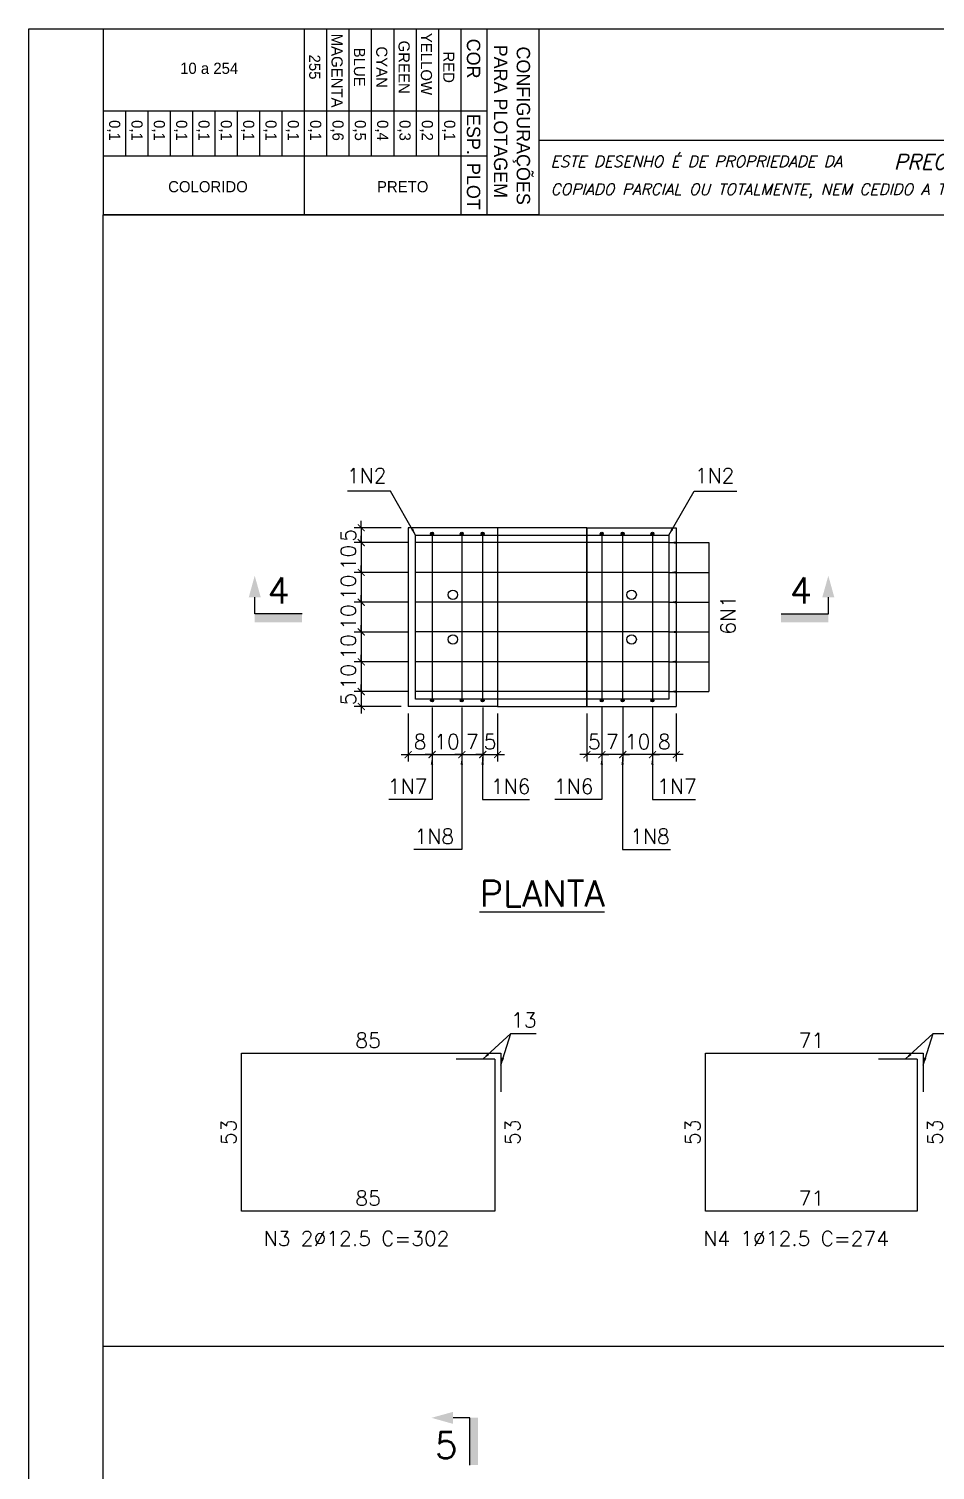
# Model space of a CAD drawing. Header units: centimetres. Extents: x 1658 to 17259, y 8294 to 11444.
# Drawn here: x 9620 to 10532, y 9992 to 11444 of the extents above; entities that cross this region are included whole.
import ezdxf
from ezdxf.enums import TextEntityAlignment as Align

# ---------------------------------------------------------------- set-up
doc = ezdxf.new("R2010")
doc.units = ezdxf.units.CM
doc.header["$LTSCALE"] = 50
doc.header["$MEASUREMENT"] = 0
doc.header["$PDMODE"] = 67
for name, color, linetype in [('FORMATO-PRECON', 2, 'Continuous'), ('HACHURAS-PRECON', 1, 'Continuous'), ('IND- CORTE-PRECON', 4, 'Continuous'), ('LINHA-01-PRECON', 1, 'Continuous'), ('LINHA-02-PRECON', 2, 'Continuous'), ('LINHA-04-PRECON', 4, 'Continuous'), ('TEXTO-35-PRECON', 5, 'Continuous'), ('X1', 2, 'Continuous')]:
    doc.layers.add(name, color=color, linetype=linetype)
doc.styles.add('PRECON-ROMANS', font='romans.shx')
doc.styles.add('R060', font='ACENT.shx', dxfattribs={"height": 75})
doc.styles.add('ROMANS', font='ROMANS.SHX', dxfattribs={"oblique": 15, "height": 3})
doc.styles.get("Standard").update_dxf_attribs({"font": 'romans.shx'})
doc.dimstyles.new('ESC50-50', dxfattribs={"dimscale": 50, "dimtxt": 0.2, "dimasz": 0.15, "dimexe": 0.15, "dimexo": 0.15, "dimgap": 0.08, "dimtad": 1, "dimdec": 1, "dimzin": 12, "dimdsep": 46, "dimtxsty": 'Standard', "dimblk": 'ARCHTICK', "dimcen": 0.09, "dimdle": 0.15, "dimclrd": 256, "dimclre": 256, "dimclrt": 2, "dimazin": 3, "dimtfac": 1, "dimtdec": 1, "dimtmove": 1, "dimatfit": 2, "dimfxl": 0.15, "dimtolj": 1, "dimtzin": 0, "dimarcsym": 0})
doc.dimstyles.new('ESC75-25', dxfattribs={"dimscale": 0, "dimtxt": 15, "dimasz": 7, "dimexe": 7, "dimexo": 7, "dimgap": 5.5, "dimtad": 1, "dimdec": 1, "dimlfac": 0.333333, "dimdsep": 46, "dimtxsty": 'Standard', "dimblk": 'ARCHTICK', "dimcen": 0.1, "dimdle": 7, "dimclrd": 256, "dimclre": 256, "dimclrt": 2, "dimadec": 0, "dimazin": 0, "dimtfac": 1, "dimtdec": 1, "dimtix": 1, "dimtmove": 2, "dimatfit": 3, "dimfxl": 1, "dimarcsym": 0})
doc.dimstyles.new('ESC75-75', dxfattribs={"dimscale": 0, "dimtxt": 15, "dimasz": 7, "dimexe": 7, "dimexo": 7, "dimgap": 5.5, "dimtad": 1, "dimdec": 1, "dimdsep": 46, "dimtxsty": 'Standard', "dimblk": 'ARCHTICK', "dimcen": 0.1, "dimdle": 7, "dimclrd": 256, "dimclre": 256, "dimclrt": 2, "dimadec": 0, "dimazin": 0, "dimtfac": 1, "dimtdec": 1, "dimtix": 1, "dimtmove": 2, "dimatfit": 3, "dimfxl": 1, "dimarcsym": 0})

# ---------------------------------------------------------------- blocks, each defined once
blk = doc.blocks.new('A$C0AF02B9D')
at = {"layer": 'FORMATO-PRECON', "color": 1}
for p, q in [((0, 585), (250, 585)), ((0, 0), (0, 585)), ((250, 585), (250, 0)), ((0, 480), (250, 480)), ((0, 450), (170.7, 450)), ((0, 420), (170.7, 420)), ((0, 390), (170.7, 390)), ((0, 360), (170.7, 360)), ((0, 330), (170.7, 330)), ((0, 300), (170.7, 300)), ((110.1, 240), (170.7, 240)), ((110.1, 210), (170.7, 210)), ((110.1, 180), (170.7, 180)), ((110.1, 150), (170.7, 150)), ((110.1, 150), (170.7, 150)), ((110.1, 120), (170.7, 120)), ((110.1, 120), (170.7, 120)), ((110.1, 90), (170.7, 90)), ((110.1, 90), (170.7, 90)), ((110.1, 60), (170.7, 60)), ((110.1, 60), (170.7, 60)), ((110.1, 30), (170.7, 30)), ((110.1, 30), (170.7, 30)), ((0, 0), (250, 0)), ((110.1, 0), (170.7, 0)), ((110.1, 0), (170.7, 0)), ((110.1, 0), (170.7, 0))]:
    blk.add_line(p, q, dxfattribs=at)
at = {"layer": 'FORMATO-PRECON'}
for p, q in [((0, 515), (250, 515)), ((110.1, 0), (110.1, 515)), ((170.7, 0), (170.7, 515)), ((0, 270), (250, 270))]:
    blk.add_line(p, q, dxfattribs=at)
at = {"layer": 'FORMATO-PRECON', "style": 'R060'}
for s, p in [('CONFIGURAÇÕES ', (133.4, 563.9)), ('PARA PLOTAGEM', (124.3, 533.7)), ('COR', (40, 497.3)), ('ESP.', (141.8, 497.3)), ('PLOT', (211.6, 497.3))]:
    blk.add_text(s, height=18, dxfattribs=at).set_placement(p, align=Align.MIDDLE)
at = {"layer": 'FORMATO-PRECON', "color": 1, "style": 'R060'}
for s, p in [('RED', (51.5, 464)), ('0,1', (136.5, 464)), ('YELLOW', (47.2, 434)), ('0,2', (136.5, 434)), ('GREEN', (51.5, 404)), ('0,3', (136.5, 404)), ('CYAN', (51.5, 374)), ('0,4', (136.5, 374)), ('BLUE', (51.5, 344)), ('0,5', (136.5, 344)), ('MAGENTA', (56.1, 314)), ('0,6', (136.5, 314)), ('255', (51.3, 284)), ('0,1', (136.5, 284)), ('0,1', (136.5, 254)), ('0,1', (136.5, 224)), ('0,1', (136.5, 194)), ('0,1', (136.5, 164)), ('0,1', (136.5, 134)), ('0,1', (136.5, 104)), ('0,1', (136.5, 74)), ('0,1', (136.5, 44)), ('0,1', (136.5, 14))]:
    blk.add_text(s, height=15, dxfattribs=at).set_placement(p, align=Align.MIDDLE)
for s, p in [('PRETO', (212, 402.1)), ('10 a 254', (53, 142.2)), ('COLORIDO', (212, 140.6))]:
    blk.add_text(s, height=15, rotation=90, dxfattribs=at).set_placement(p, align=Align.MIDDLE)
blk = doc.blocks.new('A$C432D58B7')
at = {"layer": 'LINHA-01-PRECON'}
blk.add_blockref('A$C0AF02B9D', (0, 0), dxfattribs=at)
blk = doc.blocks.new('A$C550964AD')
at = {"layer": 'LINHA-01-PRECON'}
blk.add_blockref('A$C432D58B7', (0, 0), dxfattribs=at)
blk = doc.blocks.new('A$C2E607E54')
at = {"layer": 'FORMATO-PRECON', "color": 6}
blk.add_line((1835, 4050), (685, 4050), dxfattribs=at)
at = {"layer": 'FORMATO-PRECON'}
for points in [[(0, 4200), (2970, 4200), (2970, 0), (0, 0)], [(685, 3950), (1835, 3950), (1835, 4050), (685, 4050)]]:
    blk.add_lwpolyline(points, close=True, dxfattribs=at)
at = {"layer": 'FORMATO-PRECON', "color": 6}
blk.add_lwpolyline([(100, 3950), (2870, 3950), (2870, 100), (100, 100)], close=True, dxfattribs=at)
at = {"layer": 'TEXTO-35-PRECON', "rotation": 270}
blk.add_blockref('A$C550964AD', (100, 4200), dxfattribs=at)
at = {"layer": 'FORMATO-PRECON', "style": 'ROMANS', "oblique": 15}
for s, p in [('ESTE DESENHO É DE PROPRIEDADE DA                            NÃO PODENDO SER', (700.8, 4014.4)), ('COPIADO PARCIAL OU TOTALMENTE, NEM CEDIDO A TERCEIROS SEM A PRÉVIA AUTORIZAÇÃO.', (700.8, 3977))]:
    blk.add_text(s, height=15, dxfattribs=at).set_placement(p)
at = {"layer": 'FORMATO-PRECON', "color": 3, "style": 'ROMANS', "oblique": 15}
blk.add_text('PRECON PRÉ-FABRICADOS', height=20, dxfattribs=at).set_placement((1162, 4011.3))
blk = doc.blocks.new('IND-CORTE-')
at = {"layer": 'IND- CORTE-PRECON', "color": 1}
for p, q in [((-11.2, 63.5), (-33.6, 63.5)), ((-11.2, 0), (-11.2, 63.5))]:
    blk.add_line(p, q, dxfattribs=at)
for points in [[(-33.6, 71.5), (-62.5, 63.5), (-33.6, 55.4)], [(0, 0), (-11.2, 0), (0, 63.5), (-11.2, 63.5)]]:
    blk.add_solid(points, dxfattribs=at)
at = {"layer": 'IND- CORTE-PRECON', "linetype": 'Continuous', "style": 'ROMANS', "flags": 8}
blk.add_attdef('B', (-57.7, 9.1), '', height=35, dxfattribs=at)
blk = doc.blocks.new('_ArchTick')
at = {"color": 0, "linetype": 'ByBlock', "const_width": 0.15}
blk.add_lwpolyline([(-0.5, -0.5), (0.5, 0.5)], dxfattribs=at)
blk = doc.blocks.new('*D262')
at = {"layer": 'Defpoints', "color": 0, "transparency": 16777216}
for p in [(10001.7, 10941.4), (9954.4, 10926.4), (10009.2, 10926.4)]:
    blk.add_point(p, dxfattribs=at)
at = {"layer": 'LINHA-01-PRECON', "lineweight": -2, "transparency": 16777216}
for p, q in [((9954.4, 10941.4), (9954.4, 10948.4)), ((9994.7, 10941.4), (9947.4, 10941.4)), ((9954.4, 10941.4), (9954.4, 10926.4)), ((10002.2, 10926.4), (9947.4, 10926.4)), ((9954.4, 10926.4), (9954.4, 10919.4))]:
    blk.add_line(p, q, dxfattribs=at)
at = {"layer": 'LINHA-01-PRECON', "lineweight": -2, "transparency": 16777216, "xscale": 7, "yscale": 7, "zscale": 7}
for p, rotation in [((9954.4, 10941.4), 270), ((9954.4, 10926.4), 90)]:
    blk.add_blockref('_ArchTick', p, dxfattribs=dict(at, rotation=rotation))
at = {"layer": 'LINHA-01-PRECON', "color": 2, "transparency": 16777216, "insert": (9941.4, 10933.9), "char_height": 15, "attachment_point": 5, "rotation": 90}
blk.add_mtext('5', dxfattribs=at)
blk = doc.blocks.new('*D263')
at = {"layer": 'Defpoints', "color": 0, "transparency": 16777216}
for p in [(10009.2, 10926.4), (9954.4, 10896.4), (10009.2, 10896.4)]:
    blk.add_point(p, dxfattribs=at)
at = {"layer": 'LINHA-01-PRECON', "lineweight": -2, "transparency": 16777216}
for p, q in [((9954.4, 10926.4), (9954.4, 10933.4)), ((10002.2, 10926.4), (9947.4, 10926.4)), ((9954.4, 10926.4), (9954.4, 10896.4)), ((10002.2, 10896.4), (9947.4, 10896.4)), ((9954.4, 10896.4), (9954.4, 10889.4))]:
    blk.add_line(p, q, dxfattribs=at)
at = {"layer": 'LINHA-01-PRECON', "lineweight": -2, "transparency": 16777216, "xscale": 7, "yscale": 7, "zscale": 7}
for p, rotation in [((9954.4, 10926.4), 270), ((9954.4, 10896.4), 90)]:
    blk.add_blockref('_ArchTick', p, dxfattribs=dict(at, rotation=rotation))
at = {"layer": 'LINHA-01-PRECON', "color": 2, "transparency": 16777216, "insert": (9941.4, 10911.4), "char_height": 15, "attachment_point": 5, "rotation": 90}
blk.add_mtext('10', dxfattribs=at)
blk = doc.blocks.new('*D264')
at = {"layer": 'Defpoints', "color": 0, "transparency": 16777216}
for p in [(10009.2, 10896.4), (9954.4, 10866.4), (10009.2, 10866.4)]:
    blk.add_point(p, dxfattribs=at)
at = {"layer": 'LINHA-01-PRECON', "lineweight": -2, "transparency": 16777216}
for p, q in [((9954.4, 10896.4), (9954.4, 10903.4)), ((10002.2, 10896.4), (9947.4, 10896.4)), ((9954.4, 10896.4), (9954.4, 10866.4)), ((10002.2, 10866.4), (9947.4, 10866.4)), ((9954.4, 10866.4), (9954.4, 10859.4))]:
    blk.add_line(p, q, dxfattribs=at)
at = {"layer": 'LINHA-01-PRECON', "lineweight": -2, "transparency": 16777216, "xscale": 7, "yscale": 7, "zscale": 7}
for p, rotation in [((9954.4, 10896.4), 270), ((9954.4, 10866.4), 90)]:
    blk.add_blockref('_ArchTick', p, dxfattribs=dict(at, rotation=rotation))
at = {"layer": 'LINHA-01-PRECON', "color": 2, "transparency": 16777216, "insert": (9941.4, 10881.4), "char_height": 15, "attachment_point": 5, "rotation": 90}
blk.add_mtext('10', dxfattribs=at)
blk = doc.blocks.new('*D265')
at = {"layer": 'Defpoints', "color": 0, "transparency": 16777216}
for p in [(10009.2, 10866.4), (9954.4, 10836.4), (10009.2, 10836.4)]:
    blk.add_point(p, dxfattribs=at)
at = {"layer": 'LINHA-01-PRECON', "lineweight": -2, "transparency": 16777216}
for p, q in [((10002.2, 10866.4), (9947.4, 10866.4)), ((9954.4, 10866.4), (9954.4, 10873.4)), ((9954.4, 10866.4), (9954.4, 10836.4)), ((10002.2, 10836.4), (9947.4, 10836.4)), ((9954.4, 10836.4), (9954.4, 10829.4))]:
    blk.add_line(p, q, dxfattribs=at)
at = {"layer": 'LINHA-01-PRECON', "lineweight": -2, "transparency": 16777216, "xscale": 7, "yscale": 7, "zscale": 7}
for p, rotation in [((9954.4, 10866.4), 270), ((9954.4, 10836.4), 90)]:
    blk.add_blockref('_ArchTick', p, dxfattribs=dict(at, rotation=rotation))
at = {"layer": 'LINHA-01-PRECON', "color": 2, "transparency": 16777216, "insert": (9941.4, 10851.4), "char_height": 15, "attachment_point": 5, "rotation": 90}
blk.add_mtext('10', dxfattribs=at)
blk = doc.blocks.new('*D266')
at = {"layer": 'Defpoints', "color": 0, "transparency": 16777216}
for p in [(10009.2, 10836.4), (9954.4, 10806.4), (10009.2, 10806.4)]:
    blk.add_point(p, dxfattribs=at)
at = {"layer": 'LINHA-01-PRECON', "lineweight": -2, "transparency": 16777216}
for p, q in [((10002.2, 10836.4), (9947.4, 10836.4)), ((9954.4, 10836.4), (9954.4, 10843.4)), ((9954.4, 10836.4), (9954.4, 10806.4)), ((10002.2, 10806.4), (9947.4, 10806.4)), ((9954.4, 10806.4), (9954.4, 10799.4))]:
    blk.add_line(p, q, dxfattribs=at)
at = {"layer": 'LINHA-01-PRECON', "lineweight": -2, "transparency": 16777216, "xscale": 7, "yscale": 7, "zscale": 7}
for p, rotation in [((9954.4, 10836.4), 270), ((9954.4, 10806.4), 90)]:
    blk.add_blockref('_ArchTick', p, dxfattribs=dict(at, rotation=rotation))
at = {"layer": 'LINHA-01-PRECON', "color": 2, "transparency": 16777216, "insert": (9941.4, 10821.4), "char_height": 15, "attachment_point": 5, "rotation": 90}
blk.add_mtext('10', dxfattribs=at)
blk = doc.blocks.new('*D267')
at = {"layer": 'Defpoints', "color": 0, "transparency": 16777216}
for p in [(10009.2, 10806.4), (9954.4, 10776.4), (10009.2, 10776.4)]:
    blk.add_point(p, dxfattribs=at)
at = {"layer": 'LINHA-01-PRECON', "lineweight": -2, "transparency": 16777216}
for p, q in [((10002.2, 10806.4), (9947.4, 10806.4)), ((9954.4, 10806.4), (9954.4, 10813.4)), ((9954.4, 10806.4), (9954.4, 10776.4)), ((10002.2, 10776.4), (9947.4, 10776.4)), ((9954.4, 10776.4), (9954.4, 10769.4))]:
    blk.add_line(p, q, dxfattribs=at)
at = {"layer": 'LINHA-01-PRECON', "lineweight": -2, "transparency": 16777216, "xscale": 7, "yscale": 7, "zscale": 7}
for p, rotation in [((9954.4, 10806.4), 270), ((9954.4, 10776.4), 90)]:
    blk.add_blockref('_ArchTick', p, dxfattribs=dict(at, rotation=rotation))
at = {"layer": 'LINHA-01-PRECON', "color": 2, "transparency": 16777216, "insert": (9941.4, 10791.4), "char_height": 15, "attachment_point": 5, "rotation": 90}
blk.add_mtext('10', dxfattribs=at)
blk = doc.blocks.new('*D268')
at = {"layer": 'Defpoints', "color": 0, "transparency": 16777216}
for p in [(10009.2, 10776.4), (9954.4, 10761.4), (10001.7, 10761.4)]:
    blk.add_point(p, dxfattribs=at)
at = {"layer": 'LINHA-01-PRECON', "lineweight": -2, "transparency": 16777216}
for p, q in [((10002.2, 10776.4), (9947.4, 10776.4)), ((9954.4, 10776.4), (9954.4, 10783.4)), ((9954.4, 10776.4), (9954.4, 10761.4)), ((9994.7, 10761.4), (9947.4, 10761.4)), ((9954.4, 10761.4), (9954.4, 10754.4))]:
    blk.add_line(p, q, dxfattribs=at)
at = {"layer": 'LINHA-01-PRECON', "lineweight": -2, "transparency": 16777216, "xscale": 7, "yscale": 7, "zscale": 7}
for p, rotation in [((9954.4, 10776.4), 270), ((9954.4, 10761.4), 90)]:
    blk.add_blockref('_ArchTick', p, dxfattribs=dict(at, rotation=rotation))
at = {"layer": 'LINHA-01-PRECON', "color": 2, "transparency": 16777216, "insert": (9941.4, 10768.9), "char_height": 15, "attachment_point": 5, "rotation": 90}
blk.add_mtext('5', dxfattribs=at)
blk = doc.blocks.new('*D280')
at = {"layer": 'Defpoints', "color": 0, "transparency": 16777216}
for p in [(10001.7, 10761.4), (10025.7, 10767.4), (10025.7, 10712.9)]:
    blk.add_point(p, dxfattribs=at)
at = {"layer": 'LINHA-01-PRECON', "lineweight": -2, "transparency": 16777216}
for p, q in [((10025.7, 10760.4), (10025.7, 10705.9)), ((10001.7, 10754.4), (10001.7, 10705.9)), ((9994.7, 10712.9), (10032.7, 10712.9))]:
    blk.add_line(p, q, dxfattribs=at)
at = {"layer": 'LINHA-01-PRECON', "lineweight": -2, "transparency": 16777216, "xscale": 7, "yscale": 7, "zscale": 7, "rotation": 180}
blk.add_blockref('_ArchTick', (10001.7, 10712.9), dxfattribs=at)
at = {"layer": 'LINHA-01-PRECON', "lineweight": -2, "transparency": 16777216, "xscale": 7, "yscale": 7, "zscale": 7}
blk.add_blockref('_ArchTick', (10025.7, 10712.9), dxfattribs=at)
at = {"layer": 'LINHA-01-PRECON', "color": 2, "transparency": 16777216, "insert": (10013.7, 10725.9), "char_height": 15, "attachment_point": 5}
blk.add_mtext('8', dxfattribs=at)
blk = doc.blocks.new('*D281')
at = {"layer": 'Defpoints', "color": 0, "transparency": 16777216}
for p in [(10025.7, 10767.4), (10055.7, 10767.4), (10055.7, 10712.9)]:
    blk.add_point(p, dxfattribs=at)
at = {"layer": 'LINHA-01-PRECON', "lineweight": -2, "transparency": 16777216}
for p, q in [((10025.7, 10760.4), (10025.7, 10705.9)), ((10055.7, 10760.4), (10055.7, 10705.9)), ((10025.7, 10712.9), (10018.7, 10712.9)), ((10025.7, 10712.9), (10055.7, 10712.9)), ((10055.7, 10712.9), (10062.7, 10712.9))]:
    blk.add_line(p, q, dxfattribs=at)
at = {"layer": 'LINHA-01-PRECON', "lineweight": -2, "transparency": 16777216, "xscale": 7, "yscale": 7, "zscale": 7}
blk.add_blockref('_ArchTick', (10025.7, 10712.9), dxfattribs=at)
at = {"layer": 'LINHA-01-PRECON', "lineweight": -2, "transparency": 16777216, "xscale": 7, "yscale": 7, "zscale": 7, "rotation": 180}
blk.add_blockref('_ArchTick', (10055.7, 10712.9), dxfattribs=at)
at = {"layer": 'LINHA-01-PRECON', "color": 2, "transparency": 16777216, "insert": (10040.7, 10725.9), "char_height": 15, "attachment_point": 5}
blk.add_mtext('10', dxfattribs=at)
blk = doc.blocks.new('*D282')
at = {"layer": 'Defpoints', "color": 0, "transparency": 16777216}
for p in [(10055.7, 10767.4), (10076.7, 10767.4), (10076.7, 10712.9)]:
    blk.add_point(p, dxfattribs=at)
at = {"layer": 'LINHA-01-PRECON', "lineweight": -2, "transparency": 16777216}
for p, q in [((10055.7, 10760.4), (10055.7, 10705.9)), ((10076.7, 10760.4), (10076.7, 10705.9)), ((10055.7, 10712.9), (10048.7, 10712.9)), ((10055.7, 10712.9), (10076.7, 10712.9)), ((10076.7, 10712.9), (10083.7, 10712.9))]:
    blk.add_line(p, q, dxfattribs=at)
at = {"layer": 'LINHA-01-PRECON', "lineweight": -2, "transparency": 16777216, "xscale": 7, "yscale": 7, "zscale": 7}
blk.add_blockref('_ArchTick', (10055.7, 10712.9), dxfattribs=at)
at = {"layer": 'LINHA-01-PRECON', "lineweight": -2, "transparency": 16777216, "xscale": 7, "yscale": 7, "zscale": 7, "rotation": 180}
blk.add_blockref('_ArchTick', (10076.7, 10712.9), dxfattribs=at)
at = {"layer": 'LINHA-01-PRECON', "color": 2, "transparency": 16777216, "insert": (10066.2, 10725.9), "char_height": 15, "attachment_point": 5}
blk.add_mtext('7', dxfattribs=at)
blk = doc.blocks.new('*D283')
at = {"layer": 'Defpoints', "color": 0, "transparency": 16777216}
for p in [(10076.7, 10767.4), (10091.7, 10761.4), (10091.7, 10712.9)]:
    blk.add_point(p, dxfattribs=at)
at = {"layer": 'LINHA-01-PRECON', "lineweight": -2, "transparency": 16777216}
for p, q in [((10076.7, 10760.4), (10076.7, 10705.9)), ((10091.7, 10754.4), (10091.7, 10705.9)), ((10076.7, 10712.9), (10069.7, 10712.9)), ((10076.7, 10712.9), (10091.7, 10712.9)), ((10091.7, 10712.9), (10098.7, 10712.9))]:
    blk.add_line(p, q, dxfattribs=at)
at = {"layer": 'LINHA-01-PRECON', "lineweight": -2, "transparency": 16777216, "xscale": 7, "yscale": 7, "zscale": 7}
blk.add_blockref('_ArchTick', (10076.7, 10712.9), dxfattribs=at)
at = {"layer": 'LINHA-01-PRECON', "lineweight": -2, "transparency": 16777216, "xscale": 7, "yscale": 7, "zscale": 7, "rotation": 180}
blk.add_blockref('_ArchTick', (10091.7, 10712.9), dxfattribs=at)
at = {"layer": 'LINHA-01-PRECON', "color": 2, "transparency": 16777216, "insert": (10084.2, 10725.9), "char_height": 15, "attachment_point": 5}
blk.add_mtext('5', dxfattribs=at)
blk = doc.blocks.new('*D284')
at = {"layer": 'Defpoints', "color": 0, "transparency": 16777216}
for p in [(10247.7, 10767.4), (10271.7, 10761.4), (10247.7, 10712.9)]:
    blk.add_point(p, dxfattribs=at)
at = {"layer": 'LINHA-01-PRECON', "lineweight": -2, "transparency": 16777216}
for p, q in [((10247.7, 10760.4), (10247.7, 10705.9)), ((10271.7, 10754.4), (10271.7, 10705.9)), ((10278.7, 10712.9), (10240.7, 10712.9))]:
    blk.add_line(p, q, dxfattribs=at)
at = {"layer": 'LINHA-01-PRECON', "lineweight": -2, "transparency": 16777216, "xscale": 7, "yscale": 7, "zscale": 7, "rotation": 180}
blk.add_blockref('_ArchTick', (10247.7, 10712.9), dxfattribs=at)
at = {"layer": 'LINHA-01-PRECON', "lineweight": -2, "transparency": 16777216, "xscale": 7, "yscale": 7, "zscale": 7}
blk.add_blockref('_ArchTick', (10271.7, 10712.9), dxfattribs=at)
at = {"layer": 'LINHA-01-PRECON', "color": 2, "transparency": 16777216, "insert": (10259.7, 10725.9), "char_height": 15, "attachment_point": 5}
blk.add_mtext('8', dxfattribs=at)
blk = doc.blocks.new('*D285')
at = {"layer": 'Defpoints', "color": 0, "transparency": 16777216}
for p in [(10217.7, 10767.4), (10247.7, 10767.4), (10217.7, 10712.9)]:
    blk.add_point(p, dxfattribs=at)
at = {"layer": 'LINHA-01-PRECON', "lineweight": -2, "transparency": 16777216}
for p, q in [((10217.7, 10760.4), (10217.7, 10705.9)), ((10247.7, 10760.4), (10247.7, 10705.9)), ((10217.7, 10712.9), (10210.7, 10712.9)), ((10247.7, 10712.9), (10217.7, 10712.9)), ((10247.7, 10712.9), (10254.7, 10712.9))]:
    blk.add_line(p, q, dxfattribs=at)
at = {"layer": 'LINHA-01-PRECON', "lineweight": -2, "transparency": 16777216, "xscale": 7, "yscale": 7, "zscale": 7}
blk.add_blockref('_ArchTick', (10217.7, 10712.9), dxfattribs=at)
at = {"layer": 'LINHA-01-PRECON', "lineweight": -2, "transparency": 16777216, "xscale": 7, "yscale": 7, "zscale": 7, "rotation": 180}
blk.add_blockref('_ArchTick', (10247.7, 10712.9), dxfattribs=at)
at = {"layer": 'LINHA-01-PRECON', "color": 2, "transparency": 16777216, "insert": (10232.7, 10725.9), "char_height": 15, "attachment_point": 5}
blk.add_mtext('10', dxfattribs=at)
blk = doc.blocks.new('*D286')
at = {"layer": 'Defpoints', "color": 0, "transparency": 16777216}
for p in [(10196.7, 10767.4), (10217.7, 10767.4), (10196.7, 10712.9)]:
    blk.add_point(p, dxfattribs=at)
at = {"layer": 'LINHA-01-PRECON', "lineweight": -2, "transparency": 16777216}
for p, q in [((10196.7, 10760.4), (10196.7, 10705.9)), ((10217.7, 10760.4), (10217.7, 10705.9)), ((10196.7, 10712.9), (10189.7, 10712.9)), ((10217.7, 10712.9), (10196.7, 10712.9)), ((10217.7, 10712.9), (10224.7, 10712.9))]:
    blk.add_line(p, q, dxfattribs=at)
at = {"layer": 'LINHA-01-PRECON', "lineweight": -2, "transparency": 16777216, "xscale": 7, "yscale": 7, "zscale": 7}
blk.add_blockref('_ArchTick', (10196.7, 10712.9), dxfattribs=at)
at = {"layer": 'LINHA-01-PRECON', "lineweight": -2, "transparency": 16777216, "xscale": 7, "yscale": 7, "zscale": 7, "rotation": 180}
blk.add_blockref('_ArchTick', (10217.7, 10712.9), dxfattribs=at)
at = {"layer": 'LINHA-01-PRECON', "color": 2, "transparency": 16777216, "insert": (10207.2, 10725.9), "char_height": 15, "attachment_point": 5}
blk.add_mtext('7', dxfattribs=at)
blk = doc.blocks.new('*D287')
at = {"layer": 'Defpoints', "color": 0, "transparency": 16777216}
for p in [(10181.7, 10761.4), (10196.7, 10767.4), (10181.7, 10712.9)]:
    blk.add_point(p, dxfattribs=at)
at = {"layer": 'LINHA-01-PRECON', "lineweight": -2, "transparency": 16777216}
for p, q in [((10196.7, 10760.4), (10196.7, 10705.9)), ((10181.7, 10754.4), (10181.7, 10705.9)), ((10181.7, 10712.9), (10174.7, 10712.9)), ((10196.7, 10712.9), (10181.7, 10712.9)), ((10196.7, 10712.9), (10203.7, 10712.9))]:
    blk.add_line(p, q, dxfattribs=at)
at = {"layer": 'LINHA-01-PRECON', "lineweight": -2, "transparency": 16777216, "xscale": 7, "yscale": 7, "zscale": 7}
blk.add_blockref('_ArchTick', (10181.7, 10712.9), dxfattribs=at)
at = {"layer": 'LINHA-01-PRECON', "lineweight": -2, "transparency": 16777216, "xscale": 7, "yscale": 7, "zscale": 7, "rotation": 180}
blk.add_blockref('_ArchTick', (10196.7, 10712.9), dxfattribs=at)
at = {"layer": 'LINHA-01-PRECON', "color": 2, "transparency": 16777216, "insert": (10189.2, 10725.9), "char_height": 15, "attachment_point": 5}
blk.add_mtext('5', dxfattribs=at)
blk = doc.blocks.new('*D303')
at = {"layer": 'Defpoints', "color": 0, "linetype": 'Continuous', "transparency": 16777216}
for p in [(9833.8, 10412.1), (9833.8, 10253.1), (9833.8, 10253.1)]:
    blk.add_point(p, dxfattribs=at)
at = {"layer": 'LINHA-01-PRECON', "color": 2, "linetype": 'Continuous', "transparency": 16777216, "insert": (9820.8, 10332.6), "char_height": 15, "attachment_point": 5, "rotation": 90}
blk.add_mtext('53', dxfattribs=at)
blk = doc.blocks.new('*D304')
at = {"layer": 'Defpoints', "color": 0, "linetype": 'Continuous', "transparency": 16777216}
for p in [(9833.8, 10412.1), (10088.8, 10412.1), (10088.8, 10412.1)]:
    blk.add_point(p, dxfattribs=at)
at = {"layer": 'LINHA-01-PRECON', "color": 2, "linetype": 'Continuous', "transparency": 16777216, "insert": (9961.3, 10425.1), "char_height": 15, "attachment_point": 5}
blk.add_mtext('85', dxfattribs=at)
blk = doc.blocks.new('*D305')
at = {"layer": 'Defpoints', "color": 0, "linetype": 'Continuous', "transparency": 16777216}
for p in [(10088.8, 10412.1), (10088.8, 10253.1), (10088.8, 10253.1)]:
    blk.add_point(p, dxfattribs=at)
at = {"layer": 'LINHA-01-PRECON', "color": 2, "linetype": 'Continuous', "transparency": 16777216, "insert": (10106.8, 10332.6), "char_height": 15, "attachment_point": 5, "rotation": 90}
blk.add_mtext('53', dxfattribs=at)
blk = doc.blocks.new('*D306')
at = {"layer": 'Defpoints', "color": 0, "linetype": 'Continuous', "transparency": 16777216}
for p in [(9833.8, 10253.1), (10088.8, 10253.1), (10088.8, 10253.1)]:
    blk.add_point(p, dxfattribs=at)
at = {"layer": 'LINHA-01-PRECON', "color": 2, "linetype": 'Continuous', "transparency": 16777216, "insert": (9961.3, 10266.1), "char_height": 15, "attachment_point": 5}
blk.add_mtext('85', dxfattribs=at)
blk = doc.blocks.new('*D307')
at = {"layer": 'Defpoints', "color": 0, "linetype": 'Continuous', "transparency": 16777216}
for p in [(10301.2, 10412.1), (10301.2, 10253.1), (10301.2, 10253.1)]:
    blk.add_point(p, dxfattribs=at)
at = {"layer": 'LINHA-01-PRECON', "color": 2, "linetype": 'Continuous', "transparency": 16777216, "insert": (10288.2, 10332.6), "char_height": 15, "attachment_point": 5, "rotation": 90}
blk.add_mtext('53', dxfattribs=at)
blk = doc.blocks.new('*D308')
at = {"layer": 'Defpoints', "color": 0, "linetype": 'Continuous', "transparency": 16777216}
for p in [(10301.2, 10412.1), (10514.3, 10412.1), (10514.3, 10412.1)]:
    blk.add_point(p, dxfattribs=at)
at = {"layer": 'LINHA-01-PRECON', "color": 2, "linetype": 'Continuous', "transparency": 16777216, "insert": (10407.8, 10425.1), "char_height": 15, "attachment_point": 5}
blk.add_mtext('71', dxfattribs=at)
blk = doc.blocks.new('*D309')
at = {"layer": 'Defpoints', "color": 0, "linetype": 'Continuous', "transparency": 16777216}
for p in [(10514.3, 10412.1), (10514.3, 10253.1), (10514.3, 10253.1)]:
    blk.add_point(p, dxfattribs=at)
at = {"layer": 'LINHA-01-PRECON', "color": 2, "linetype": 'Continuous', "transparency": 16777216, "insert": (10532.3, 10332.6), "char_height": 15, "attachment_point": 5, "rotation": 90}
blk.add_mtext('53', dxfattribs=at)
blk = doc.blocks.new('*D310')
at = {"layer": 'Defpoints', "color": 0, "linetype": 'Continuous', "transparency": 16777216}
for p in [(10301.2, 10253.1), (10514.3, 10253.1), (10514.3, 10253.1)]:
    blk.add_point(p, dxfattribs=at)
at = {"layer": 'LINHA-01-PRECON', "color": 2, "linetype": 'Continuous', "transparency": 16777216, "insert": (10407.8, 10266.1), "char_height": 15, "attachment_point": 5}
blk.add_mtext('71', dxfattribs=at)

msp = doc.modelspace()

# ---------------------------------------------------------------- hatches: boundary and pattern name
at = {"layer": 'LINHA-01-PRECON', "linetype": 'Continuous'}
h = msp.add_hatch(color=256, dxfattribs=at)
h.dxf.hatch_style = 1
edge = h.paths.add_edge_path()
edge.add_arc((10025.66, 10935.41), 1.5, 0, 360)
h = msp.add_hatch(color=256, dxfattribs=at)
h.dxf.hatch_style = 1
edge = h.paths.add_edge_path()
edge.add_arc((10055.66, 10935.41), 1.5, 0, 360)
h = msp.add_hatch(color=256, dxfattribs=at)
h.dxf.hatch_style = 1
edge = h.paths.add_edge_path()
edge.add_arc((10076.66, 10935.41), 1.5, 0, 360)
h = msp.add_hatch(color=256, dxfattribs=at)
h.dxf.hatch_style = 1
edge = h.paths.add_edge_path()
edge.add_arc((10196.66, 10935.41), 1.5, 0, 360)
h = msp.add_hatch(color=256, dxfattribs=at)
h.dxf.hatch_style = 1
edge = h.paths.add_edge_path()
edge.add_arc((10217.66, 10935.41), 1.5, 0, 360)
h = msp.add_hatch(color=256, dxfattribs=at)
h.dxf.hatch_style = 1
edge = h.paths.add_edge_path()
edge.add_arc((10247.66, 10935.41), 1.5, 0, 360)
h = msp.add_hatch(color=256, dxfattribs=at)
h.dxf.hatch_style = 1
edge = h.paths.add_edge_path()
edge.add_arc((10025.66, 10767.41), 1.5, 0, 360)
h = msp.add_hatch(color=256, dxfattribs=at)
h.dxf.hatch_style = 1
edge = h.paths.add_edge_path()
edge.add_arc((10055.66, 10767.41), 1.5, 0, 360)
h = msp.add_hatch(color=256, dxfattribs=at)
h.dxf.hatch_style = 1
edge = h.paths.add_edge_path()
edge.add_arc((10076.66, 10767.41), 1.5, 0, 360)
h = msp.add_hatch(color=256, dxfattribs=at)
h.dxf.hatch_style = 1
edge = h.paths.add_edge_path()
edge.add_arc((10196.66, 10767.41), 1.5, 0, 360)
h = msp.add_hatch(color=256, dxfattribs=at)
h.dxf.hatch_style = 1
edge = h.paths.add_edge_path()
edge.add_arc((10217.66, 10767.41), 1.5, 0, 360)
h = msp.add_hatch(color=256, dxfattribs=at)
h.dxf.hatch_style = 1
edge = h.paths.add_edge_path()
edge.add_arc((10247.66, 10767.41), 1.5, 0, 360)

# ---------------------------------------------------------------- linework, layer by layer
at = {"layer": 'LINHA-01-PRECON'}
msp.add_line((9694.53, 10117.13), (11772.03, 10117.13), dxfattribs=at)
at = {"layer": 'LINHA-01-PRECON', "linetype": 'Continuous'}
for centre in [(10025.66, 10935.41), (10055.66, 10935.41), (10076.66, 10935.41), (10196.66, 10935.41), (10217.66, 10935.41), (10247.66, 10935.41), (10025.66, 10767.41), (10055.66, 10767.41), (10076.66, 10767.41), (10196.66, 10767.41), (10217.66, 10767.41), (10247.66, 10767.41)]:
    msp.add_circle(centre, 1.5, dxfattribs=at)
at = {"layer": 'LINHA-02-PRECON'}
for p, q in [((10001.66, 10941.41), (10001.66, 10761.41)), ((10091.66, 10941.41), (10001.66, 10941.41)), ((10091.66, 10941.41), (10091.66, 10761.41)), ((10181.66, 10941.41), (10091.66, 10941.41)), ((10091.66, 10941.41), (10091.66, 10761.41)), ((10181.66, 10941.41), (10271.66, 10941.41)), ((10181.66, 10941.41), (10181.66, 10761.41)), ((10181.66, 10761.41), (10181.66, 10941.41)), ((10271.66, 10941.41), (10271.66, 10761.41)), ((10091.66, 10761.41), (10001.66, 10761.41)), ((10091.66, 10761.41), (10181.66, 10761.41)), ((10181.66, 10761.41), (10271.66, 10761.41))]:
    msp.add_line(p, q, dxfattribs=at)
for centre in [(10046.66, 10873.91), (10226.66, 10873.91), (10046.66, 10828.91), (10226.66, 10828.91)]:
    msp.add_circle(centre, 4.8, dxfattribs=at)
at = {"layer": 'LINHA-04-PRECON'}
for p, q in [((10025.66, 10933.91), (10025.66, 10768.91)), ((10055.66, 10933.91), (10055.66, 10768.91)), ((10076.66, 10933.91), (10076.66, 10768.91)), ((10196.66, 10933.91), (10196.66, 10768.91)), ((10217.66, 10933.91), (10217.66, 10768.91)), ((10247.66, 10933.91), (10247.66, 10768.91)), ((10264.16, 10926.41), (10009.16, 10926.41)), ((10264.16, 10896.41), (10009.16, 10896.41)), ((10264.16, 10866.41), (10009.16, 10866.41)), ((10264.16, 10836.41), (10009.16, 10836.41)), ((10264.16, 10806.41), (10009.16, 10806.41)), ((10264.16, 10776.41), (10009.16, 10776.41)), ((9833.83, 10412.1), (10094.83, 10412.1)), ((9833.83, 10253.1), (9833.83, 10412.1)), ((10094.83, 10412.1), (10094.83, 10373.1)), ((10301.23, 10412.1), (10520.29, 10412.1)), ((10301.23, 10253.1), (10301.23, 10412.1)), ((10520.29, 10412.1), (10520.29, 10373.1)), ((10088.83, 10406.1), (10049.83, 10406.1)), ((10088.83, 10406.1), (10088.83, 10253.1)), ((10514.29, 10406.1), (10475.29, 10406.1)), ((10514.29, 10406.1), (10514.29, 10253.1)), ((10088.83, 10253.1), (9833.83, 10253.1)), ((10514.29, 10253.1), (10301.23, 10253.1))]:
    msp.add_line(p, q, dxfattribs=at)
msp.add_lwpolyline([(10009.16, 10933.91), (10264.16, 10933.91), (10264.16, 10768.91), (10009.16, 10768.91)], close=True, dxfattribs=at)

# ---------------------------------------------------------------- block references
at = {"layer": 'HACHURAS-PRECON', "xscale": 0.7499999999999996, "yscale": 0.7499999999999996, "zscale": 0.7499999999999996}
msp.add_blockref('A$C2E607E54', (9619.53, 8293.94), dxfattribs=at)
at = {"layer": 'TEXTO-35-PRECON', "linetype": 'ByBlock'}
ref = msp.add_blockref('IND-CORTE-', (9894.7, 10846.18), dxfattribs=dict(at, xscale=-0.75, yscale=0.75, zscale=0.75, rotation=90))
ref.add_attrib('B', '4', (9859.79, 10865.09), dxfattribs={"layer": 'IND- CORTE-PRECON', "color": 5, "linetype": 'Continuous', "height": 26.25, "style": 'ROMANS', "flags": 8})
ref = msp.add_blockref('IND-CORTE-', (10377.24, 10846.18), dxfattribs=dict(at, xscale=0.75, yscale=0.75, zscale=0.75, rotation=270))
ref.add_attrib('B', '4', (10385.91, 10865.09), dxfattribs={"layer": 'IND- CORTE-PRECON', "color": 5, "linetype": 'Continuous', "height": 26.25, "style": 'ROMANS', "flags": 8})
ref = msp.add_blockref('IND-CORTE-', (10072, 9997.27), dxfattribs=dict(at, xscale=0.75, yscale=0.75, zscale=0.75))
ref.add_attrib('B', '5', (10028.71, 10004.06), dxfattribs={"layer": 'IND- CORTE-PRECON', "color": 5, "linetype": 'Continuous', "height": 26.25, "style": 'ROMANS', "flags": 8})

# ---------------------------------------------------------------- texts
at = {"layer": 'LINHA-01-PRECON', "color": 2, "linetype": 'Continuous', "char_height": 15, "attachment_point": 5}
for s, insert in [('1N2', (9959.9, 10993.9)), ('1N2', (10310.34, 10993.9)), ('1N7', (10001.05, 10680.94)), ('1N6', (10104.92, 10680.94)), ('1N6', (10168.41, 10680.94)), ('1N7', (10272.27, 10680.94)), ('1N8', (10028.05, 10630.65)), ('1N8', (10245.27, 10630.65)), ('13', (10118.1, 10445.49))]:
    msp.add_mtext(s, dxfattribs=dict(at, insert=insert))
at = {"layer": 'LINHA-01-PRECON', "color": 2, "linetype": 'Continuous', "insert": (10323.78, 10853.72), "char_height": 15, "attachment_point": 5, "rotation": 90}
msp.add_mtext('6N1', dxfattribs=at)
at = {"layer": 'LINHA-01-PRECON', "color": 4, "insert": (10136.53, 10573, -0.02), "char_height": 26.25, "attachment_point": 5}
msp.add_mtext('{\\LPLANTA}', dxfattribs=at)
at = {"layer": 'X1', "style": 'PRECON-ROMANS'}
for s, p in [('N3 2%%C12.5 C=302', (9856.13, 10217.97)), ('N4 1%%C12.5 C=274', (10298.84, 10217.97))]:
    msp.add_text(s, height=15, dxfattribs=at).set_placement(p)

# ---------------------------------------------------------------- dimensions: what is measured, and where the dimension line sits
at = {"layer": 'LINHA-01-PRECON'}
for base, p1, p2, angle, picture, middle in [((9954.4, 10926.41), (10001.66, 10941.41), (10009.16, 10926.41), 90, '*D262', (9941.4, 10933.91)), ((9954.4, 10896.41), (10009.16, 10926.41), (10009.16, 10896.41), 90, '*D263', (9941.4, 10911.41)), ((9954.4, 10866.41), (10009.16, 10896.41), (10009.16, 10866.41), 90, '*D264', (9941.4, 10881.41)), ((9954.4, 10836.41), (10009.16, 10866.41), (10009.16, 10836.41), 90, '*D265', (9941.4, 10851.41)), ((9954.4, 10806.41), (10009.16, 10836.41), (10009.16, 10806.41), 90, '*D266', (9941.4, 10821.41)), ((9954.4, 10776.41), (10009.16, 10806.41), (10009.16, 10776.41), 90, '*D267', (9941.4, 10791.41)), ((9954.4, 10761.41), (10009.16, 10776.41), (10001.66, 10761.41), 90, '*D268', (9941.4, 10768.91)), ((10181.66, 10712.92), (10196.66, 10767.41), (10181.66, 10761.41), 180, '*D287', (10189.16, 10725.92)), ((10196.66, 10712.92), (10217.66, 10767.41), (10196.66, 10767.41), 180, '*D286', (10207.16, 10725.92)), ((10217.66, 10712.92), (10247.66, 10767.41), (10217.66, 10767.41), 180, '*D285', (10232.66, 10725.92)), ((10247.66, 10712.92), (10271.66, 10761.41), (10247.66, 10767.41), 180, '*D284', (10259.66, 10725.92))]:
    dim = msp.add_linear_dim(base=base, p1=p1, p2=p2, angle=angle, dimstyle='ESC75-25', override={"dimscale": 1}, dxfattribs=at)
    dim.commit()
    dim.dimension.update_dxf_attribs({"geometry": picture, "text_midpoint": middle})
for base, p1, p2, picture, middle in [((10025.66, 10712.92), (10001.66, 10761.41), (10025.66, 10767.41), '*D280', (10013.66, 10725.92)), ((10055.66, 10712.92), (10025.66, 10767.41), (10055.66, 10767.41), '*D281', (10040.66, 10725.92)), ((10076.66, 10712.92), (10055.66, 10767.41), (10076.66, 10767.41), '*D282', (10066.16, 10725.92)), ((10091.66, 10712.92), (10076.66, 10767.41), (10091.66, 10761.41), '*D283', (10084.16, 10725.92))]:
    dim = msp.add_linear_dim(base=base, p1=p1, p2=p2, dimstyle='ESC75-25', override={"dimscale": 1}, dxfattribs=at)
    dim.commit()
    dim.dimension.update_dxf_attribs({"geometry": picture, "text_midpoint": middle})
at = {"layer": 'LINHA-01-PRECON', "linetype": 'Continuous'}
for base, p1, p2, picture, middle in [((10088.83, 10412.1), (9833.83, 10412.1), (10088.83, 10412.1), '*D304', (9961.33, 10425.1)), ((10514.29, 10412.1), (10301.23, 10412.1), (10514.29, 10412.1), '*D308', (10407.76, 10425.1)), ((10088.83, 10253.1), (9833.83, 10253.1), (10088.83, 10253.1), '*D306', (9961.33, 10266.1)), ((10514.29, 10253.1), (10301.23, 10253.1), (10514.29, 10253.1), '*D310', (10407.76, 10266.1))]:
    dim = msp.add_linear_dim(base=base, p1=p1, p2=p2, dimstyle='ESC75-25', override={"dimscale": 1, "dimse1": 1, "dimse2": 1, "dimsd1": 1, "dimsd2": 1}, dxfattribs=at)
    dim.commit()
    dim.dimension.update_dxf_attribs({"geometry": picture, "text_midpoint": middle})
for base, p1, p2, picture, middle in [((9833.83, 10253.1), (9833.83, 10412.1), (9833.83, 10253.1), '*D303', (9820.83, 10332.6)), ((10301.23, 10253.1), (10301.23, 10412.1), (10301.23, 10253.1), '*D307', (10288.23, 10332.6))]:
    dim = msp.add_linear_dim(base=base, p1=p1, p2=p2, angle=90, dimstyle='ESC75-25', override={"dimscale": 1, "dimse1": 1, "dimse2": 1, "dimsd1": 1, "dimsd2": 1}, dxfattribs=at)
    dim.commit()
    dim.dimension.update_dxf_attribs({"geometry": picture, "text_midpoint": middle})
for base, p1, p2, picture, middle in [((10088.83, 10253.1), (10088.83, 10412.1), (10088.83, 10253.1), '*D305', (10106.83, 10332.6)), ((10514.29, 10253.1), (10514.29, 10412.1), (10514.29, 10253.1), '*D309', (10532.29, 10332.6))]:
    dim = msp.add_linear_dim(base=base, p1=p1, p2=p2, angle=90, dimstyle='ESC75-25', override={"dimscale": 1, "dimse1": 1, "dimse2": 1, "dimsd1": 1, "dimsd2": 1}, dxfattribs=at)
    dim.commit()
    dim.dimension.update_dxf_attribs({"geometry": picture, "text_midpoint": middle, "dimtype": 160})

# ---------------------------------------------------------------- leaders
for points in [[(10009.16, 10933.91), (9983.67, 10978.41), (9940.63, 10978.41)], [(10264.16, 10933.91), (10289.66, 10978.41), (10332.7, 10978.41)]]:
    msp.add_leader(points, dimstyle='ESC75-75', override={"dimscale": 1, "dimtad": 0}, dxfattribs=at)
at = {"layer": 'LINHA-01-PRECON'}
for points in [[(10264.16, 10926.41), (10304.55, 10926.41), (10304.55, 10776.41)], [(10264.16, 10896.41), (10304.55, 10896.41)], [(10264.16, 10866.41), (10304.55, 10866.41)], [(10264.16, 10836.41), (10304.55, 10836.41)], [(10264.16, 10806.41), (10304.55, 10806.41)], [(10264.16, 10776.41), (10304.55, 10776.41)], [(10025.66, 10710.24), (10025.66, 10667.63), (9982.15, 10667.63)], [(10055.66, 10710.24), (10055.66, 10617.35), (10007.48, 10617.35)], [(10076.66, 10710.24), (10076.66, 10667.63), (10123.83, 10667.63)], [(10196.66, 10710.24), (10196.66, 10667.63), (10149.5, 10667.63)], [(10217.66, 10710.24), (10217.66, 10617.35), (10265.85, 10617.35)], [(10247.66, 10710.24), (10247.66, 10667.63), (10291.18, 10667.63)], [(10076.83, 10406.1), (10104.93, 10431.89)], [(10094.83, 10400.1), (10104.93, 10431.89), (10130.62, 10431.89)], [(10502.29, 10406.1), (10530.39, 10431.89)], [(10520.29, 10400.1), (10530.39, 10431.89), (10556.08, 10431.89)]]:
    msp.add_leader(points, dimstyle='ESC50-50', override={"dimgap": 0.08, "dimtad": 1}, dxfattribs=at)

doc.saveas('drawing.dxf')
